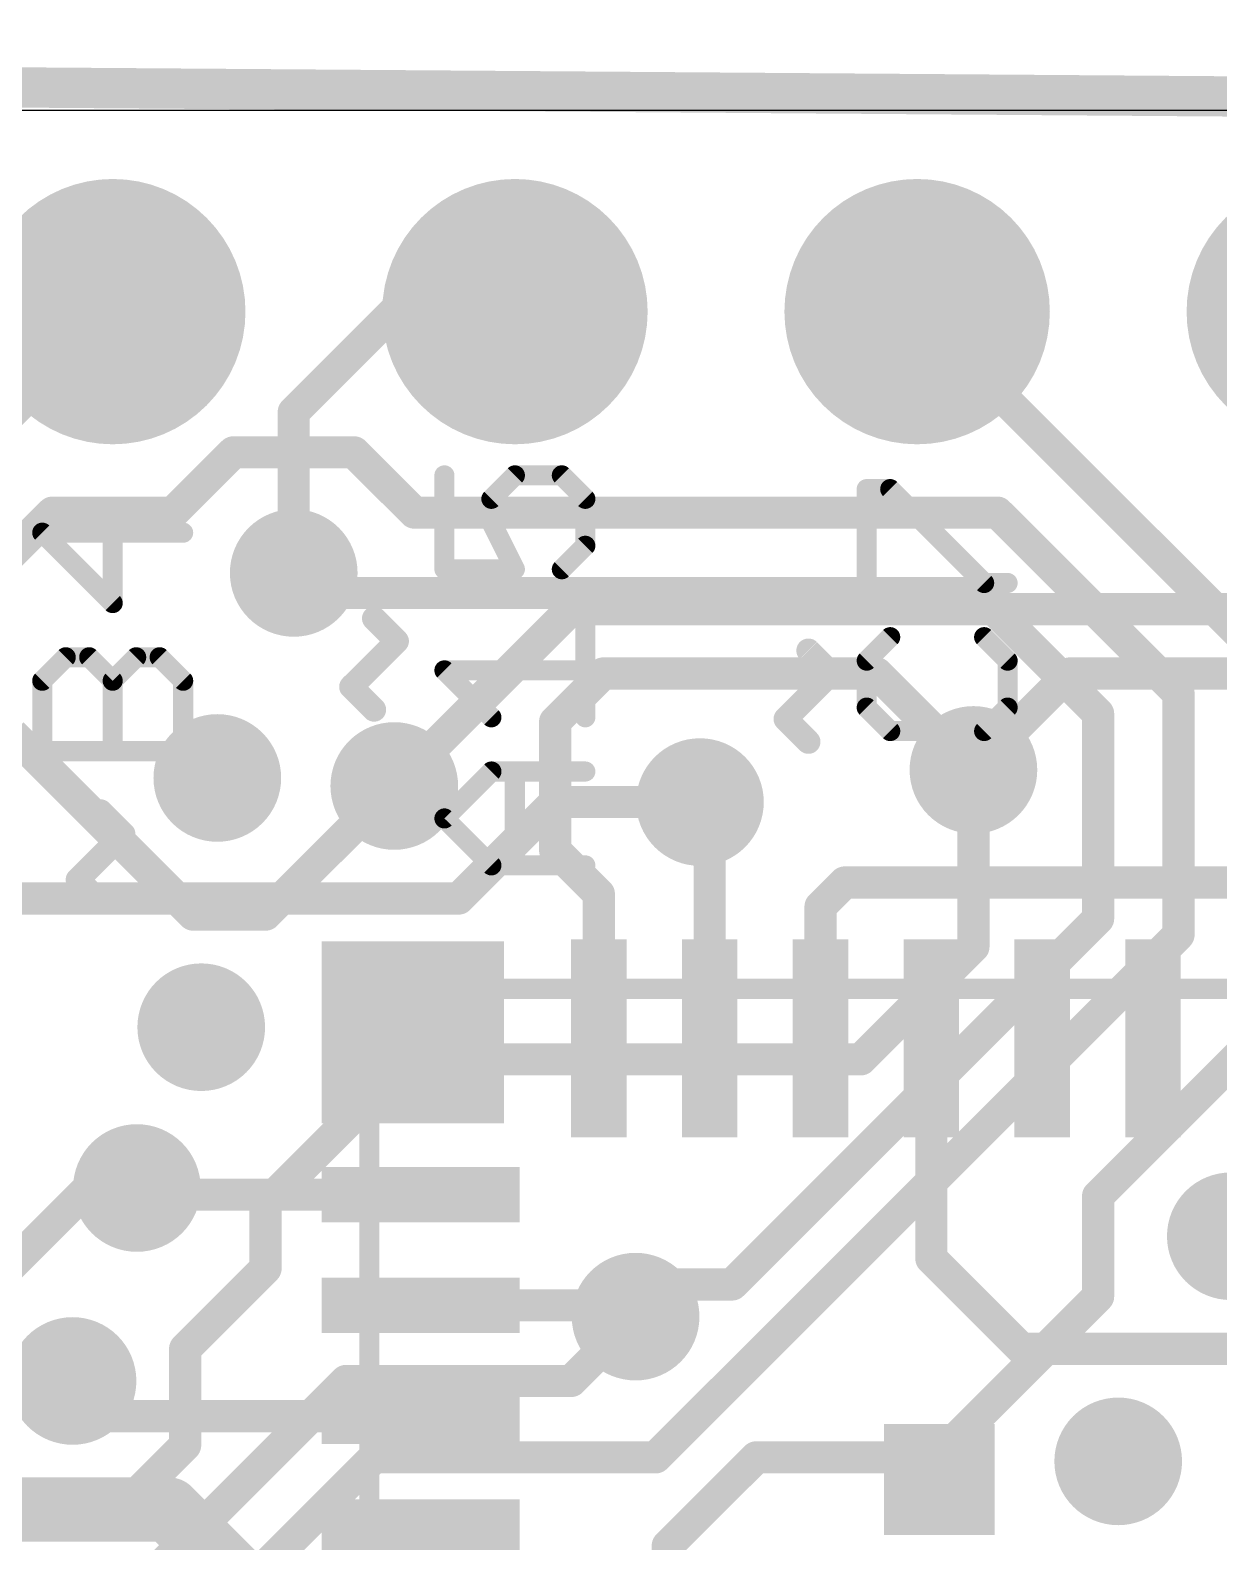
# Model space of a CAD drawing. Extents: x -0.8 to 51.2, y -0.4 to 23.4.
# Drawn here: x 31.23 to 38.73, y 13.82 to 23.37 of the extents above; entities that cross this region are included whole.
import ezdxf

# ---------------------------------------------------------------- set-up
doc = ezdxf.new("R2010")
doc.units = 0
for name, color, linetype in [('1', 12, 'CONTINUOUS'), ('16', 132, 'CONTINUOUS'), ('17', 110, 'CONTINUOUS'), ('18', 110, 'CONTINUOUS'), ('20', 53, 'CONTINUOUS'), ('21', 40, 'CONTINUOUS'), ('51', 253, 'CONTINUOUS')]:
    doc.layers.add(name, color=color, linetype=linetype)

# ---------------------------------------------------------------- blocks, each defined once
blk = doc.blocks.new('RECT')
blk.add_solid([(-0.5, -0.5), (0.5, -0.5), (-0.5, 0.5), (0.5, 0.5)])
blk = doc.blocks.new('ROUNDP')
at = {"const_width": 0.5}
blk.add_lwpolyline([(0, -0.25, 1), (0, 0.25, 1), (0, -0.25)], format="xyb", dxfattribs=at)
blk = doc.blocks.new('ROUNDV')
at = {"const_width": 0.5}
blk.add_lwpolyline([(0, -0.25, 1), (0, 0.25, 1), (0, -0.25)], format="xyb", dxfattribs=at)

msp = doc.modelspace()

# ---------------------------------------------------------------- linework, layer by layer
at = {"layer": '1'}
for points, const_width in [([(50.927, 22.86), (-0.381, 23.241)], 0.254), ([(32.893, 20.955), (33.528, 21.59)], 0.2032), ([(33.528, 21.59), (34.29, 21.59)], 0.2032), ([(32.893, 19.939), (32.893, 20.955)], 0.2032), ([(34.6456, 19.7104), (34.1376, 19.2024)], 0.2032), ([(36.1696, 19.7104), (34.6456, 19.7104)], 0.2032), ([(36.1696, 19.7104), (44.0944, 19.7104)], 0.2032), ([(34.544, 18.9992), (34.8488, 19.304)], 0.2032), ([(34.8488, 19.304), (35.9664, 19.304)], 0.2032), ([(35.9664, 19.304), (36.576, 19.304)], 0.2032), ([(36.576, 19.304), (37.1856, 18.6944)], 0.2032), ([(37.7952, 19.304), (37.1856, 18.6944)], 0.2032), ([(38.2016, 19.304), (37.7952, 19.304)], 0.2032), ([(43.4848, 19.304), (38.2016, 19.304)], 0.2032), ([(34.1376, 19.2024), (33.528, 18.5928)], 0.2032), ([(34.544, 18.1864), (34.544, 18.9992)], 0.2032), ([(31.623, 18.415), (31.115, 18.923)], 0.2032), ([(32.7152, 17.78), (33.528, 18.5928)], 0.2032), ([(35.52, 18.4296), (35.4584, 18.4912)], 0.2032), ([(35.52, 16.9985), (35.52, 18.4296)], 0.2032), ([(31.623, 18.415), (32.258, 17.78)], 0.2032), ([(34.82, 17.9104), (34.544, 18.1864)], 0.2032), ([(36.22, 17.8304), (36.3728, 17.9832)], 0.2032), ([(36.3728, 17.9832), (41.0464, 17.9832)], 0.2032), ([(34.82, 16.9985), (34.82, 17.9104)], 0.2032), ([(32.258, 17.78), (32.7152, 17.78)], 0.2032), ([(36.22, 16.9985), (36.22, 17.8304)], 0.2032), ([(36.92, 16.9985), (36.92, 15.6072)], 0.2032), ([(31.9442, 16.011), (31.9024, 16.0528)], 0.2032), ([(33.695, 16.011), (31.9442, 16.011)], 0.2032), ([(36.92, 15.6072), (36.9824, 15.5448)], 0.2032), ([(37.1856, 15.3416), (36.9824, 15.5448)], 0.2032), ([(33.695, 15.311), (34.981, 15.311)], 0.2032), ([(34.981, 15.311), (35.052, 15.24)], 0.2032), ([(37.1856, 15.3416), (37.4904, 15.0368)], 0.2032), ([(37.4904, 15.0368), (41.8592, 15.0368)], 0.2032), ([(31.7186, 14.611), (31.496, 14.8336)], 0.2032), ([(33.695, 14.611), (31.7186, 14.611)], 0.2032), ([(32.1056, 14.0208), (30.988, 14.0208)], 0.4064), ([(32.512, 13.6144), (32.1056, 14.0208)], 0.4064), ([(32.512, 13.208), (32.512, 13.6144)], 0.4064)]:
    msp.add_lwpolyline(points, dxfattribs=dict(at, const_width=const_width))
for points, const_width in [([(33.528, 21.6408, 1), (33.528, 21.5392)], 0.1016), ([(33.5639, 21.5541, 1), (33.4921, 21.6259)], 0.1016), ([(34.29, 21.5392, 1), (34.29, 21.6408)], 0.1016), ([(32.9438, 20.955, 1), (32.8422, 20.955)], 0.1016), ([(32.8571, 20.9909, 1), (32.9289, 20.9191)], 0.1016), ([(32.8422, 19.939, 1), (32.9438, 19.939)], 0.1016), ([(34.6456, 19.7612, 1), (34.6456, 19.6596)], 0.1016), ([(34.6815, 19.6745, 1), (34.6097, 19.7463)], 0.1016), ([(36.1696, 19.7612, 1), (36.1696, 19.6596)], 0.1016), ([(36.1696, 19.6596, 1), (36.1696, 19.7612)], 0.1016), ([(34.8488, 19.3548, 1), (34.8488, 19.2532)], 0.1016), ([(34.8847, 19.2681, 1), (34.8129, 19.3399)], 0.1016), ([(35.9664, 19.3548, 1), (35.9664, 19.2532)], 0.1016), ([(35.9664, 19.2532, 1), (35.9664, 19.3548)], 0.1016), ([(36.6119, 19.3399, 1), (36.5401, 19.2681)], 0.1016), ([(36.576, 19.2532, 1), (36.576, 19.3548)], 0.1016), ([(37.7952, 19.3548, 1), (37.7952, 19.2532)], 0.1016), ([(37.8311, 19.2681, 1), (37.7593, 19.3399)], 0.1016), ([(38.2016, 19.3548, 1), (38.2016, 19.2532)], 0.1016), ([(38.2016, 19.2532, 1), (38.2016, 19.3548)], 0.1016), ([(34.1735, 19.1665, 1), (34.1017, 19.2383)], 0.1016), ([(34.1017, 19.2383, 1), (34.1735, 19.1665)], 0.1016), ([(34.5948, 18.9992, 1), (34.4932, 18.9992)], 0.1016), ([(34.5081, 19.0351, 1), (34.5799, 18.9633)], 0.1016), ([(37.1497, 18.7303, 1), (37.2215, 18.6585)], 0.1016), ([(37.1497, 18.6585, 1), (37.2215, 18.7303)], 0.1016), ([(33.4921, 18.6287, 1), (33.5639, 18.5569)], 0.1016), ([(33.5639, 18.5569, 1), (33.4921, 18.6287)], 0.1016), ([(35.4943, 18.5271, 1), (35.4225, 18.4553)], 0.1016), ([(35.5708, 18.4296, 1), (35.4692, 18.4296)], 0.1016), ([(31.6589, 18.4509, 1), (31.5871, 18.3791)], 0.1016), ([(31.5871, 18.3791, 1), (31.6589, 18.4509)], 0.1016), ([(35.4841, 18.3937, 1), (35.5559, 18.4655)], 0.1016), ([(34.5799, 18.2223, 1), (34.5081, 18.1505)], 0.1016), ([(34.4932, 18.1864, 1), (34.5948, 18.1864)], 0.1016), ([(36.3728, 18.034, 1), (36.3728, 17.9324)], 0.1016), ([(36.4087, 17.9473, 1), (36.3369, 18.0191)], 0.1016), ([(34.8708, 17.9104, 1), (34.7692, 17.9104)], 0.1016), ([(34.7841, 17.8745, 1), (34.8559, 17.9463)], 0.1016), ([(32.258, 17.8308, 1), (32.258, 17.7292)], 0.1016), ([(32.2221, 17.7441, 1), (32.2939, 17.8159)], 0.1016), ([(32.6793, 17.8159, 1), (32.7511, 17.7441)], 0.1016), ([(32.7152, 17.7292, 1), (32.7152, 17.8308)], 0.1016), ([(36.2708, 17.8304, 1), (36.1692, 17.8304)], 0.1016), ([(36.1841, 17.8663, 1), (36.2559, 17.7945)], 0.1016), ([(36.9708, 16.9985, 1), (36.8692, 16.9985)], 0.1016), ([(34.7692, 16.9985, 1), (34.8708, 16.9985)], 0.1016), ([(35.4692, 16.9985, 1), (35.5708, 16.9985)], 0.1016), ([(36.1692, 16.9985, 1), (36.2708, 16.9985)], 0.1016), ([(31.9383, 16.0887, 1), (31.8665, 16.0169)], 0.1016), ([(31.9442, 16.0618, 1), (31.9442, 15.9602)], 0.1016), ([(31.9083, 15.9751, 1), (31.9801, 16.0469)], 0.1016), ([(33.695, 15.9602, 1), (33.695, 16.0618)], 0.1016), ([(36.9559, 15.6431, 1), (36.8841, 15.5713)], 0.1016), ([(36.8692, 15.6072, 1), (36.9708, 15.6072)], 0.1016), ([(37.0183, 15.5807, 1), (36.9465, 15.5089)], 0.1016), ([(36.9465, 15.5089, 1), (37.0183, 15.5807)], 0.1016), ([(33.695, 15.3618, 1), (33.695, 15.2602)], 0.1016), ([(35.0169, 15.3469, 1), (34.9451, 15.2751)], 0.1016), ([(34.981, 15.2602, 1), (34.981, 15.3618)], 0.1016), ([(37.2215, 15.3775, 1), (37.1497, 15.3057)], 0.1016), ([(37.1497, 15.3057, 1), (37.2215, 15.3775)], 0.1016), ([(35.0161, 15.2041, 1), (35.0879, 15.2759)], 0.1016), ([(37.4904, 15.0876, 1), (37.4904, 14.986)], 0.1016), ([(37.4545, 15.0009, 1), (37.5263, 15.0727)], 0.1016), ([(31.5319, 14.8695, 1), (31.4601, 14.7977)], 0.1016), ([(31.7186, 14.6618, 1), (31.7186, 14.5602)], 0.1016), ([(33.695, 14.5602, 1), (33.695, 14.6618)], 0.1016), ([(31.6827, 14.5751, 1), (31.7545, 14.6469)], 0.1016), ([(32.1774, 14.0926, 1), (32.0338, 13.949)], 0.2032), ([(32.1056, 13.9192, 1), (32.1056, 14.1224)], 0.2032)]:
    msp.add_lwpolyline(points, format="xyb", dxfattribs=dict(at, const_width=const_width))
at = {"layer": '16'}
for points, const_width in [([(-0.635, 23.241), (50.927, 22.86)], 0.254), ([(30.0736, 19.9136), (31.75, 21.59)], 0.2032), ([(36.8808, 21.5392), (36.83, 21.59)], 0.2032), ([(36.8808, 21.5392), (37.3888, 21.0312)], 0.2032), ([(37.3888, 21.0312), (37.8968, 20.5232)], 0.2032), ([(32.512, 20.701), (32.131, 20.32)], 0.2032), ([(33.274, 20.701), (32.512, 20.701)], 0.2032), ([(33.655, 20.32), (33.274, 20.701)], 0.2032), ([(37.8968, 20.5232), (38.608, 19.812)], 0.2032), ([(31.369, 20.32), (30.734, 19.685)], 0.2032), ([(32.131, 20.32), (31.369, 20.32)], 0.2032), ([(37.338, 20.32), (33.655, 20.32)], 0.2032), ([(37.465, 20.193), (37.338, 20.32)], 0.2032), ([(38.481, 19.177), (37.465, 20.193)], 0.2032), ([(33.02, 19.812), (32.893, 19.939)], 0.2032), ([(33.401, 19.812), (33.02, 19.812)], 0.2032), ([(37.211, 19.812), (33.401, 19.812)], 0.2032), ([(37.465, 19.558), (37.211, 19.812)], 0.2032), ([(38.608, 19.812), (38.862, 19.558)], 0.2032), ([(37.465, 19.558), (37.846, 19.177)], 0.2032), ([(37.846, 19.177), (37.973, 19.05)], 0.2032), ([(38.481, 17.653), (38.481, 19.177)], 0.2032), ([(37.973, 19.05), (37.973, 17.7546)], 0.2032), ([(37.1856, 18.6944), (37.1856, 17.5768)], 0.2032), ([(34.544, 18.4912), (33.9344, 17.8816)], 0.2032), ([(34.7472, 18.4912), (34.544, 18.4912)], 0.2032), ([(35.4584, 18.4912), (34.7472, 18.4912)], 0.2032), ([(33.9344, 17.8816), (29.7688, 17.8816)], 0.2032), ([(37.973, 17.7546), (37.3888, 17.1704)], 0.2032), ([(37.1856, 17.5768), (36.4744, 16.8656)], 0.2032), ([(38.354, 17.526), (38.481, 17.653)], 0.2032), ([(35.687, 14.859), (38.354, 17.526)], 0.2032), ([(37.3888, 17.1704), (36.9824, 16.764)], 0.2032), ([(33.6296, 16.8656), (32.7152, 15.9512)], 0.2032), ([(34.4424, 16.8656), (33.6296, 16.8656)], 0.2032), ([(36.4744, 16.8656), (34.4424, 16.8656)], 0.2032), ([(38.862, 16.891), (37.973, 16.002)], 0.2032), ([(36.9824, 16.764), (35.6616, 15.4432)], 0.2032), ([(31.5976, 16.0528), (30.7848, 15.24)], 0.2032), ([(31.9024, 16.0528), (31.5976, 16.0528)], 0.2032), ([(32.7152, 15.9512), (32.7152, 15.5448)], 0.2032), ([(37.973, 16.002), (37.973, 15.367)], 0.2032), ([(32.7152, 15.5448), (32.2072, 15.0368)], 0.2032), ([(35.2552, 15.4432), (35.052, 15.24)], 0.2032), ([(35.6616, 15.4432), (35.2552, 15.4432)], 0.2032), ([(37.973, 15.367), (36.957, 14.351)], 0.2032), ([(35.052, 15.24), (34.6456, 14.8336)], 0.2032), ([(32.2072, 15.0368), (32.2072, 14.4272)], 0.2032), ([(28.448, 14.8336), (31.496, 14.8336)], 0.2032), ([(33.2232, 14.8336), (32.004, 13.6144)], 0.2032), ([(34.6456, 14.8336), (33.2232, 14.8336)], 0.2032), ([(35.179, 14.351), (35.687, 14.859)], 0.2032), ([(32.2072, 14.4272), (31.9024, 14.1224)], 0.2032), ([(31.9532, 12.9032), (33.401, 14.351)], 0.2032), ([(33.401, 14.351), (35.179, 14.351)], 0.2032), ([(35.814, 14.351), (35.306, 13.843)], 0.2032), ([(36.957, 14.351), (35.814, 14.351)], 0.2032), ([(31.9024, 14.1224), (26.924, 14.1224)], 0.2032), ([(35.2552, 13.7922), (35.306, 13.843)], 0.2032), ([(35.2552, 13.1064), (35.2552, 13.7922)], 0.2032)]:
    msp.add_lwpolyline(points, dxfattribs=dict(at, const_width=const_width))
at = {"layer": '16', "const_width": 0.1016}
for points in [[(31.7859, 21.5541, 1), (31.7141, 21.6259)], [(36.8659, 21.6259, 1), (36.7941, 21.5541)], [(36.9167, 21.5751, 1), (36.8449, 21.5033)], [(36.8449, 21.5033, 1), (36.9167, 21.5751)], [(37.4247, 21.0671, 1), (37.3529, 20.9953)], [(37.3529, 20.9953, 1), (37.4247, 21.0671)], [(32.512, 20.7518, 1), (32.512, 20.6502)], [(32.5479, 20.6651, 1), (32.4761, 20.7369)], [(33.3099, 20.7369, 1), (33.2381, 20.6651)], [(33.274, 20.6502, 1), (33.274, 20.7518)], [(37.9327, 20.5591, 1), (37.8609, 20.4873)], [(37.8609, 20.4873, 1), (37.9327, 20.5591)], [(31.369, 20.3708, 1), (31.369, 20.2692)], [(31.4049, 20.2841, 1), (31.3331, 20.3559)], [(32.0951, 20.3559, 1), (32.1669, 20.2841)], [(32.131, 20.2692, 1), (32.131, 20.3708)], [(33.655, 20.3708, 1), (33.655, 20.2692)], [(33.6191, 20.2841, 1), (33.6909, 20.3559)], [(37.3739, 20.3559, 1), (37.3021, 20.2841)], [(37.338, 20.2692, 1), (37.338, 20.3708)], [(37.5009, 20.2289, 1), (37.4291, 20.1571)], [(37.4291, 20.1571, 1), (37.5009, 20.2289)], [(32.9289, 19.9749, 1), (32.8571, 19.9031)], [(33.02, 19.8628, 1), (33.02, 19.7612)], [(32.9841, 19.7761, 1), (33.0559, 19.8479)], [(33.401, 19.8628, 1), (33.401, 19.7612)], [(33.401, 19.7612, 1), (33.401, 19.8628)], [(37.2469, 19.8479, 1), (37.1751, 19.7761)], [(37.211, 19.7612, 1), (37.211, 19.8628)], [(38.6439, 19.8479, 1), (38.5721, 19.7761)], [(38.5721, 19.7761, 1), (38.6439, 19.8479)], [(37.5009, 19.5939, 1), (37.4291, 19.5221)], [(37.4291, 19.5221, 1), (37.5009, 19.5939)], [(37.8819, 19.2129, 1), (37.8101, 19.1411)], [(37.8101, 19.1411, 1), (37.8819, 19.2129)], [(38.5318, 19.177, 1), (38.4302, 19.177)], [(38.4451, 19.1411, 1), (38.5169, 19.2129)], [(38.0238, 19.05, 1), (37.9222, 19.05)], [(37.9371, 19.0141, 1), (38.0089, 19.0859)], [(37.2364, 18.6944, 1), (37.1348, 18.6944)], [(34.544, 18.542, 1), (34.544, 18.4404)], [(34.5799, 18.4553, 1), (34.5081, 18.5271)], [(34.7472, 18.542, 1), (34.7472, 18.4404)], [(34.7472, 18.4404, 1), (34.7472, 18.542)], [(35.4584, 18.4404, 1), (35.4584, 18.542)], [(33.8985, 17.9175, 1), (33.9703, 17.8457)], [(33.9344, 17.8308, 1), (33.9344, 17.9324)], [(37.9222, 17.7546, 1), (38.0238, 17.7546)], [(38.0089, 17.7187, 1), (37.9371, 17.7905)], [(37.2215, 17.5409, 1), (37.1497, 17.6127)], [(38.4302, 17.653, 1), (38.5318, 17.653)], [(38.5169, 17.6171, 1), (38.4451, 17.6889)], [(37.1348, 17.5768, 1), (37.2364, 17.5768)], [(38.3181, 17.5619, 1), (38.3899, 17.4901)], [(38.3899, 17.4901, 1), (38.3181, 17.5619)], [(37.3529, 17.2063, 1), (37.4247, 17.1345)], [(37.4247, 17.1345, 1), (37.3529, 17.2063)], [(33.6296, 16.9164, 1), (33.6296, 16.8148)], [(33.6655, 16.8297, 1), (33.5937, 16.9015)], [(34.4424, 16.9164, 1), (34.4424, 16.8148)], [(34.4424, 16.8148, 1), (34.4424, 16.9164)], [(36.4385, 16.9015, 1), (36.5103, 16.8297)], [(36.4744, 16.8148, 1), (36.4744, 16.9164)], [(36.9465, 16.7999, 1), (37.0183, 16.7281)], [(37.0183, 16.7281, 1), (36.9465, 16.7999)], [(31.5976, 16.1036, 1), (31.5976, 16.002)], [(31.6335, 16.0169, 1), (31.5617, 16.0887)], [(31.9024, 16.002, 1), (31.9024, 16.1036)], [(32.766, 15.9512, 1), (32.6644, 15.9512)], [(38.0238, 16.002, 1), (37.9222, 16.002)], [(37.9371, 16.0379, 1), (38.0089, 15.9661)], [(32.6793, 15.9871, 1), (32.7511, 15.9153)], [(32.6644, 15.5448, 1), (32.766, 15.5448)], [(32.7511, 15.5089, 1), (32.6793, 15.5807)], [(35.2552, 15.494, 1), (35.2552, 15.3924)], [(35.2911, 15.4073, 1), (35.2193, 15.4791)], [(35.6257, 15.4791, 1), (35.6975, 15.4073)], [(35.6616, 15.3924, 1), (35.6616, 15.494)], [(37.9222, 15.367, 1), (38.0238, 15.367)], [(38.0089, 15.3311, 1), (37.9371, 15.4029)], [(35.0161, 15.2759, 1), (35.0879, 15.2041)], [(35.0879, 15.2041, 1), (35.0161, 15.2759)], [(32.258, 15.0368, 1), (32.1564, 15.0368)], [(32.1713, 15.0727, 1), (32.2431, 15.0009)], [(31.496, 14.7828, 1), (31.496, 14.8844)], [(33.2232, 14.8844, 1), (33.2232, 14.7828)], [(33.2591, 14.7977, 1), (33.1873, 14.8695)], [(34.6097, 14.8695, 1), (34.6815, 14.7977)], [(34.6456, 14.7828, 1), (34.6456, 14.8844)], [(35.6511, 14.8949, 1), (35.7229, 14.8231)], [(35.7229, 14.8231, 1), (35.6511, 14.8949)], [(32.2431, 14.3913, 1), (32.1713, 14.4631)], [(32.1564, 14.4272, 1), (32.258, 14.4272)], [(33.401, 14.4018, 1), (33.401, 14.3002)], [(33.4369, 14.3151, 1), (33.3651, 14.3869)], [(35.1431, 14.3869, 1), (35.2149, 14.3151)], [(35.179, 14.3002, 1), (35.179, 14.4018)], [(35.814, 14.4018, 1), (35.814, 14.3002)], [(35.8499, 14.3151, 1), (35.7781, 14.3869)], [(36.9211, 14.3869, 1), (36.9929, 14.3151)], [(36.957, 14.3002, 1), (36.957, 14.4018)], [(31.8665, 14.1583, 1), (31.9383, 14.0865)], [(31.9024, 14.0716, 1), (31.9024, 14.1732)], [(35.3419, 13.8071, 1), (35.2701, 13.8789)], [(35.306, 13.7922, 1), (35.2044, 13.7922)], [(35.2193, 13.8281, 1), (35.2911, 13.7563)], [(35.2701, 13.8789, 1), (35.3419, 13.8071)]]:
    msp.add_lwpolyline(points, format="xyb", dxfattribs=at)
at = {"layer": '20'}
msp.add_line((48.26, 22.86), (2.54, 22.86), dxfattribs=at)
at = {"layer": '21'}
for points, const_width in [([(33.8447, 20.5554), (33.8447, 19.9623)], 0.127), ([(34.1413, 20.4071), (34.2896, 20.5554)], 0.127), ([(34.2896, 20.5554), (34.5862, 20.5554)], 0.127), ([(34.5862, 20.5554), (34.7345, 20.4071)], 0.127), ([(34.1413, 20.2588), (34.1413, 20.4071)], 0.127), ([(34.7345, 20.4071), (34.7345, 20.1105)], 0.127), ([(36.5117, 19.8755), (36.5117, 20.4687)], 0.127), ([(36.5117, 20.4687), (36.66, 20.4687)], 0.127), ([(36.66, 20.4687), (37.2532, 19.8755)], 0.127), ([(31.7496, 19.7485), (31.7496, 20.3417)], 0.127), ([(32.1945, 20.1934), (31.3047, 20.1934)], 0.127), ([(31.3047, 20.1934), (31.7496, 19.7485)], 0.127), ([(34.2896, 19.9623), (34.1413, 20.2588)], 0.127), ([(34.7345, 20.1105), (34.5862, 19.9623)], 0.127), ([(33.8447, 19.9623), (34.2896, 19.9623)], 0.127), ([(37.2532, 19.8755), (37.4015, 19.8755)], 0.127), ([(33.5443, 19.5076), (33.4003, 19.6516)], 0.1524), ([(34.7345, 19.0267), (34.7345, 19.6199)], 0.127), ([(33.2562, 19.2195), (33.5443, 19.5076)], 0.1524), ([(36.66, 19.5332), (36.5117, 19.3849)], 0.127), ([(37.4015, 19.3849), (37.2532, 19.5332)], 0.127), ([(36.2875, 19.3044), (36.1435, 19.4484)], 0.1524), ([(31.3047, 19.2579), (31.453, 19.4062)], 0.127), ([(31.453, 19.4062), (31.6013, 19.4062)], 0.127), ([(31.6013, 19.4062), (31.7496, 19.2579)], 0.127), ([(31.7496, 19.2579), (31.8979, 19.4062)], 0.127), ([(31.8979, 19.4062), (32.0462, 19.4062)], 0.127), ([(32.0462, 19.4062), (32.1945, 19.2579)], 0.127), ([(36.5117, 19.3849), (36.5117, 19.0883)], 0.127), ([(37.4015, 19.0883), (37.4015, 19.3849)], 0.127), ([(31.3047, 18.813), (31.3047, 19.2579)], 0.127), ([(31.7496, 18.813), (31.7496, 19.2579)], 0.127), ([(32.1945, 19.2579), (32.1945, 18.813)], 0.127), ([(33.4003, 19.0754), (33.2562, 19.2195)], 0.1524), ([(34.1413, 19.0267), (33.8447, 19.3233)], 0.127), ([(33.8447, 19.3233), (34.7345, 19.3233)], 0.127), ([(35.9994, 19.0163), (36.2875, 19.3044)], 0.1524), ([(36.5117, 19.0883), (36.66, 18.94)], 0.127), ([(37.2532, 18.94), (37.4015, 19.0883)], 0.127), ([(36.1435, 18.8722), (35.9994, 19.0163)], 0.1524), ([(36.66, 18.94), (37.2532, 18.94)], 0.127), ([(32.1945, 18.813), (31.3047, 18.813)], 0.127), ([(33.8447, 18.3878), (34.1413, 18.6844)], 0.127), ([(34.1413, 18.6844), (34.7345, 18.6844)], 0.127), ([(34.2896, 18.0912), (34.2896, 18.6844)], 0.127), ([(31.8171, 18.2884), (31.6731, 18.4324)], 0.1524), ([(34.1413, 18.0912), (33.8447, 18.3878)], 0.127), ([(31.529, 18.0003), (31.8171, 18.2884)], 0.1524), ([(34.7345, 18.0912), (34.1413, 18.0912)], 0.127), ([(31.6731, 17.8562), (31.529, 18.0003)], 0.1524)]:
    msp.add_lwpolyline(points, dxfattribs=dict(at, const_width=const_width))
for points, const_width in [([(33.8765, 20.5554, 1), (33.813, 20.5554)], 0.0635), ([(34.2896, 20.5872, 1), (34.2896, 20.5237)], 0.0635), ([(34.3121, 20.533, 1), (34.2672, 20.5779)], 0.0635), ([(34.6087, 20.5779, 1), (34.5638, 20.533)], 0.0635), ([(34.5862, 20.5237, 1), (34.5862, 20.5872)], 0.0635), ([(34.1731, 20.4071, 1), (34.1096, 20.4071)], 0.0635), ([(34.1189, 20.4296, 1), (34.1638, 20.3847)], 0.0635), ([(34.7663, 20.4071, 1), (34.7028, 20.4071)], 0.0635), ([(34.712, 20.3847, 1), (34.757, 20.4296)], 0.0635), ([(36.5435, 20.4687, 1), (36.48, 20.4687)], 0.0635), ([(36.5117, 20.5004, 1), (36.5117, 20.4369)], 0.0635), ([(36.6825, 20.4911, 1), (36.6376, 20.4462)], 0.0635), ([(36.66, 20.4369, 1), (36.66, 20.5004)], 0.0635), ([(31.7814, 20.3417, 1), (31.7179, 20.3417)], 0.0635), ([(31.3047, 20.2251, 1), (31.3047, 20.1616)], 0.0635), ([(31.3272, 20.2158, 1), (31.2823, 20.1709)], 0.0635), ([(32.1945, 20.1616, 1), (32.1945, 20.2251)], 0.0635), ([(34.1697, 20.273, 1), (34.1129, 20.2446)], 0.0635), ([(34.1096, 20.2588, 1), (34.1731, 20.2588)], 0.0635), ([(34.757, 20.0881, 1), (34.712, 20.133)], 0.0635), ([(34.7028, 20.1105, 1), (34.7663, 20.1105)], 0.0635), ([(33.8447, 19.994, 1), (33.8447, 19.9305)], 0.0635), ([(33.813, 19.9623, 1), (33.8765, 19.9623)], 0.0635), ([(34.2612, 19.9481, 1), (34.318, 19.9765)], 0.0635), ([(34.2896, 19.9305, 1), (34.2896, 19.994)], 0.0635), ([(34.5638, 19.9847, 1), (34.6087, 19.9398)], 0.0635), ([(36.48, 19.8755, 1), (36.5435, 19.8755)], 0.0635), ([(37.2532, 19.9073, 1), (37.2532, 19.8438)], 0.0635), ([(37.2308, 19.853, 1), (37.2757, 19.898)], 0.0635), ([(37.4015, 19.8438, 1), (37.4015, 19.9073)], 0.0635), ([(31.7179, 19.7485, 1), (31.7814, 19.7485)], 0.0635), ([(31.7272, 19.726, 1), (31.7721, 19.771)], 0.0635), ([(33.4272, 19.6786, 1), (33.3733, 19.6247)], 0.0762), ([(34.7663, 19.6199, 1), (34.7028, 19.6199)], 0.0635), ([(33.5713, 19.4806, 1), (33.5174, 19.5345)], 0.0762), ([(36.6825, 19.5107, 1), (36.6376, 19.5556)], 0.0635), ([(37.2757, 19.5556, 1), (37.2308, 19.5107)], 0.0635), ([(33.5174, 19.4806, 1), (33.5713, 19.5345)], 0.0762), ([(36.1704, 19.4754, 1), (36.1165, 19.4215)], 0.0762), ([(31.453, 19.4379, 1), (31.453, 19.3744)], 0.0635), ([(31.4755, 19.3837, 1), (31.4306, 19.4286)], 0.0635), ([(31.6238, 19.4286, 1), (31.5789, 19.3837)], 0.0635), ([(31.6013, 19.3744, 1), (31.6013, 19.4379)], 0.0635), ([(31.8979, 19.4379, 1), (31.8979, 19.3744)], 0.0635), ([(31.9204, 19.3837, 1), (31.8755, 19.4286)], 0.0635), ([(32.0687, 19.4286, 1), (32.0238, 19.3837)], 0.0635), ([(32.0462, 19.3744, 1), (32.0462, 19.4379)], 0.0635), ([(36.5435, 19.3849, 1), (36.48, 19.3849)], 0.0635), ([(36.4893, 19.4073, 1), (36.5342, 19.3624)], 0.0635), ([(37.4333, 19.3849, 1), (37.3697, 19.3849)], 0.0635), ([(37.379, 19.3624, 1), (37.424, 19.4073)], 0.0635), ([(31.3365, 19.2579, 1), (31.273, 19.2579)], 0.0635), ([(31.2823, 19.2803, 1), (31.3272, 19.2354)], 0.0635), ([(31.7814, 19.2579, 1), (31.7179, 19.2579)], 0.0635), ([(31.7272, 19.2803, 1), (31.7721, 19.2354)], 0.0635), ([(31.7272, 19.2354, 1), (31.7721, 19.2803)], 0.0635), ([(32.2263, 19.2579, 1), (32.1628, 19.2579)], 0.0635), ([(32.172, 19.2354, 1), (32.217, 19.2803)], 0.0635), ([(33.2831, 19.2464, 1), (33.2293, 19.1925)], 0.0762), ([(33.8447, 19.3551, 1), (33.8447, 19.2916)], 0.0635), ([(33.8672, 19.3458, 1), (33.8223, 19.3009)], 0.0635), ([(34.7345, 19.2916, 1), (34.7345, 19.3551)], 0.0635), ([(36.3145, 19.2774, 1), (36.2606, 19.3313)], 0.0762), ([(36.2606, 19.2774, 1), (36.3145, 19.3313)], 0.0762), ([(33.2293, 19.2464, 1), (33.2831, 19.1925)], 0.0762), ([(33.3733, 19.0485, 1), (33.4272, 19.1023)], 0.0762), ([(36.48, 19.0883, 1), (36.5435, 19.0883)], 0.0635), ([(36.5342, 19.1107, 1), (36.4893, 19.0658)], 0.0635), ([(37.3697, 19.0883, 1), (37.4333, 19.0883)], 0.0635), ([(37.424, 19.0658, 1), (37.379, 19.1107)], 0.0635), ([(34.1189, 19.0043, 1), (34.1638, 19.0492)], 0.0635), ([(34.7028, 19.0267, 1), (34.7663, 19.0267)], 0.0635), ([(36.0263, 19.0432, 1), (35.9725, 18.9893)], 0.0762), ([(35.9725, 19.0432, 1), (36.0263, 18.9893)], 0.0762), ([(36.1165, 18.8453, 1), (36.1704, 18.8991)], 0.0762), ([(36.66, 18.9717, 1), (36.66, 18.9082)], 0.0635), ([(36.6376, 18.9175, 1), (36.6825, 18.9624)], 0.0635), ([(37.2308, 18.9624, 1), (37.2757, 18.9175)], 0.0635), ([(37.2532, 18.9082, 1), (37.2532, 18.9717)], 0.0635), ([(31.3047, 18.8447, 1), (31.3047, 18.7812)], 0.0635), ([(31.273, 18.813, 1), (31.3365, 18.813)], 0.0635), ([(31.7179, 18.813, 1), (31.7814, 18.813)], 0.0635), ([(32.1628, 18.813, 1), (32.2263, 18.813)], 0.0635), ([(32.1945, 18.7812, 1), (32.1945, 18.8447)], 0.0635), ([(34.1413, 18.7161, 1), (34.1413, 18.6526)], 0.0635), ([(34.1638, 18.6619, 1), (34.1189, 18.7068)], 0.0635), ([(34.3214, 18.6844, 1), (34.2579, 18.6844)], 0.0635), ([(34.7345, 18.6526, 1), (34.7345, 18.7161)], 0.0635), ([(31.7, 18.4594, 1), (31.6461, 18.4055)], 0.0762), ([(33.8672, 18.4103, 1), (33.8223, 18.3654)], 0.0635), ([(33.8223, 18.4103, 1), (33.8672, 18.3654)], 0.0635), ([(31.8441, 18.2614, 1), (31.7902, 18.3153)], 0.0762), ([(31.7902, 18.2614, 1), (31.8441, 18.3153)], 0.0762), ([(34.1413, 18.123, 1), (34.1413, 18.0595)], 0.0635), ([(34.7345, 18.0595, 1), (34.7345, 18.123)], 0.0635), ([(31.5559, 18.0272, 1), (31.5021, 17.9733)], 0.0762), ([(31.5021, 18.0272, 1), (31.5559, 17.9733)], 0.0762), ([(34.1189, 18.0688, 1), (34.1638, 18.1137)], 0.0635), ([(34.2579, 18.0912, 1), (34.3214, 18.0912)], 0.0635), ([(31.6461, 17.8293, 1), (31.7, 17.8831)], 0.0762)]:
    msp.add_lwpolyline(points, format="xyb", dxfattribs=dict(at, const_width=const_width))
at = {"layer": '51', "const_width": 0.127}
for points in [[(33.37, 6.311), (33.37, 17.311)], [(33.37, 17.311), (45.37, 17.311)]]:
    msp.add_lwpolyline(points, dxfattribs=at)
at = {"layer": '51', "const_width": 0.0635}
for points in [[(33.4018, 17.311, 1), (33.3383, 17.311)], [(33.37, 17.3427, 1), (33.37, 17.2793)]]:
    msp.add_lwpolyline(points, format="xyb", dxfattribs=at)

# ---------------------------------------------------------------- block references
at = {"layer": '1'}
for p, xscale, yscale, rotation in [((33.645, 17.036), 1.15, 1.15, 180), ((34.82, 16.9985), 0.35, 1.25, 180), ((35.52, 16.9985), 0.35, 1.25, 180), ((36.22, 16.9985), 0.35, 1.25, 180), ((36.92, 16.9985), 0.35, 1.25, 180), ((37.62, 16.9985), 0.35, 1.25, 180), ((38.32, 16.9985), 0.35, 1.25, 180), ((33.695, 16.011), 0.35, 1.25, 270), ((33.695, 15.311), 0.35, 1.25, 270), ((33.695, 14.611), 0.35, 1.25, 270), ((36.97, 14.211), 0.7, 0.7, 180), ((33.695, 13.911), 0.35, 1.25, 270)]:
    msp.add_blockref('RECT', p, dxfattribs=dict(at, xscale=xscale, yscale=yscale, rotation=rotation))
at = {"layer": '17', "xscale": 1.6764, "yscale": 1.6764, "rotation": 90}
for p in [(31.75, 21.59), (31.75, 21.59), (34.29, 21.59), (34.29, 21.59), (36.83, 21.59), (36.83, 21.59), (39.37, 21.59), (39.37, 21.59)]:
    msp.add_blockref('ROUNDP', p, dxfattribs=at)
at = {"layer": '18', "xscale": 0.8064, "yscale": 0.8064}
for p in [(32.893, 19.939), (32.893, 19.939), (32.4104, 18.6436), (32.4104, 18.6436), (37.1856, 18.6944), (37.1856, 18.6944), (33.528, 18.5928), (33.528, 18.5928), (35.4584, 18.4912), (35.4584, 18.4912), (32.3088, 17.0688), (32.3088, 17.0688), (31.9024, 16.0528), (31.9024, 16.0528), (38.8112, 15.748), (38.8112, 15.748), (35.052, 15.24), (35.052, 15.24), (31.496, 14.8336), (31.496, 14.8336), (38.1, 14.3256), (38.1, 14.3256)]:
    msp.add_blockref('ROUNDV', p, dxfattribs=at)
at = {"layer": '51', "xscale": 0.508, "yscale": 0.508}
for p in [(31.75, 21.59), (34.29, 21.59), (36.83, 21.59)]:
    msp.add_blockref('RECT', p, dxfattribs=at)

doc.saveas('drawing.dxf')
